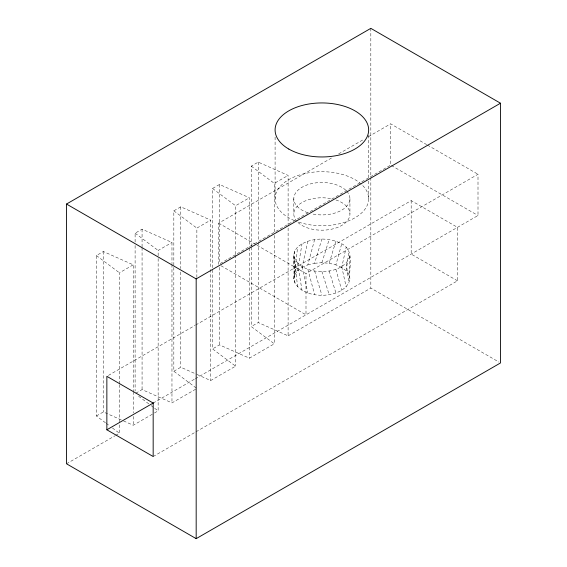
<?xml version="1.0" encoding="UTF-8"?>
<svg xmlns="http://www.w3.org/2000/svg" width="567" height="567" viewBox="0 0 567 567"><rect width="100%" height="100%" fill="white"/><g stroke="black" fill="none" stroke-linecap="round" stroke-linejoin="round"><path stroke-width="0.43" stroke-dasharray="2.83 2.13" d="M294.762 251.039L293.805 278.914C298.1 300.708 345.679 300.751 349.938 278.914C348.535 267.39 355.006 250.43 341.717 243.775C335.621 240.507 328.747 239.182 321.872 239.033C313.232 239.246 304.146 241.181 297.562 247.134C289.709 255.703 295.74 268.694 293.805 278.914L294.762 274.726L297.562 247.134M349.938 278.914L348.981 274.726L349.938 255.235C345.679 277.072 298.1 277.029 293.805 255.235L294.762 283.11M348.981 274.726L346.182 270.813L348.981 251.039M294.762 274.726L297.562 270.813L302.027 243.775M346.182 270.813L341.717 267.461L346.182 247.134M297.562 270.813L302.027 267.461L307.838 241.202M302.027 267.461L307.838 264.881L314.607 239.579M341.717 267.461L335.905 264.881L341.717 243.775M307.838 264.881L314.607 263.265L321.872 239.033M314.607 263.265L321.872 262.712L329.136 263.265L335.905 241.202M321.872 262.712L329.136 239.579M105.469 422.769L96.39 415.972L96.39 255.547L103.357 251.528L133.245 264.824L133.245 390.876M135.109 242.01L135.109 233.193L142.069 229.174L171.964 242.478L171.964 263.627M196.168 387.998L173.828 371.265L173.828 210.839L180.788 206.82L210.683 220.124L210.683 268.602M196.947 374.433L210.683 380.549L235.581 366.169L212.547 348.911L212.547 188.485L219.507 184.466L249.395 197.77L249.395 247.127M251.266 246.347L251.266 166.131L258.226 162.112L288.114 175.416L288.114 335.841L258.226 322.538L251.266 326.557L274.3 343.815L249.395 358.195L219.507 344.892L212.547 348.911M119.431 383.866L119.431 272.805L133.245 264.824M158.143 255.738L158.143 250.451L171.964 242.478M196.862 277.461L196.862 228.097L210.683 220.124M235.581 254.222L235.581 205.743L249.395 197.77M274.3 231.875L274.3 183.389L288.114 175.416M218.664 264.399L218.664 223.15L332.574 157.385M338.69 153.855L363.922 139.291M368.507 136.64L390.677 123.84L426.682 144.628M220.194 263.52L227.842 259.105M228.607 258.665L390.677 165.096L390.677 123.84M108.389 375.432L195.013 325.423M195.778 324.976L411.181 200.619L457.498 227.353L457.498 280.828L195.332 432.189M256.964 245.263L305.996 273.57L478.002 174.26L478.002 215.51L195.332 378.713M96.39 415.972L103.357 411.954L122.741 420.579M135.804 393.214L142.069 389.6L171.964 402.896L196.111 388.955M173.828 371.265L180.788 367.246L196.139 374.078M153.168 403.052L195.013 378.898M66.502 463.785L114.825 435.888M115.59 435.442L119.431 433.231L119.431 423.535M123.549 420.941L133.245 425.25L153.692 413.449M154.437 413.017L158.143 410.877L158.143 256.624M288.114 335.841L370.825 288.086L498.974 362.065M153.168 456.527L194.566 432.628M329.136 263.265L335.905 264.881M427.447 145.067L478.002 174.26M391.443 165.536L478.002 215.51M457.498 280.828L411.181 254.087L411.181 200.619M218.664 223.15L256.199 244.824M220.967 265.732L305.996 314.82L305.996 273.57M251.266 166.131L274.3 183.389M212.547 188.485L235.581 205.743M173.828 210.839L196.862 228.097M135.109 233.193L158.143 250.451M96.39 255.547L119.431 272.805M138.603 396.234L150.468 405.122M151.169 405.646L153.955 407.737M154.656 408.261L158.143 410.877M106.164 423.294L109.658 425.909M112.45 428L119.431 433.231M321.872 271.437L329.136 294.571M329.136 270.891L335.905 292.948M314.607 270.891L321.872 295.123M335.905 269.268L341.717 290.375M307.838 269.268L314.607 294.571M302.027 266.696L307.838 292.948M341.717 266.696L346.182 287.022M297.562 263.336L302.027 290.375M346.182 263.336L348.981 283.11M294.762 259.431L297.562 287.022M370.825 28.35L370.825 176.769M370.825 177.655L370.825 288.086M368.649 135.237L368.649 177.549M368.649 181.079L368.649 198.705M349.938 198.705L349.938 213.986M293.805 198.705L293.805 213.986M275.094 137.001L275.094 198.705M274.3 235.397L274.3 343.815M258.226 162.112L258.226 241.443M258.226 242.329L258.226 322.538M251.266 247.226L251.266 326.557M249.395 248.013L249.395 358.195M235.581 255.107L235.581 366.169M219.507 184.466L219.507 263.797M219.507 267.326L219.507 344.892M210.683 269.481L210.683 380.549M180.788 206.82L180.788 268.524M180.788 272.047L180.788 367.246M171.964 264.513L171.964 402.896M142.069 229.174L142.069 246.801M142.069 247.687L142.069 389.6M135.109 245.532L135.109 390.975M133.245 391.754L133.245 412.911M133.245 416.44L133.245 425.25M119.431 384.752L119.431 422.649M103.357 251.528L103.357 411.954M335.905 199.945A28.067 16.202 0 0 1 341.717 225.439A28.067 16.202 0 0 1 297.562 222.087M296.98 221.47A28.067 16.202 0 0 1 301.176 203.036A28.067 16.202 0 0 1 332.609 199.01M346.763 191.221A28.067 16.202 0 0 1 342.879 209.45A28.067 16.202 0 0 1 311.992 213.872M307.838 212.738A28.067 16.202 0 0 1 302.027 187.245A28.067 16.202 0 0 1 346.182 190.604M294.216 220.485A46.777 27.01 0 0 1 301.481 174.395A46.777 27.01 0 0 1 368.621 199.683A46.777 27.01 0 0 1 298.483 222.094"/><path stroke-width="0.85" d="M66.502 204.049L370.825 28.35L500.498 103.215L500.498 362.951L196.175 538.65L66.502 463.785L66.502 204.049L196.175 278.914L500.498 103.215M106.858 429.793L153.168 456.527L153.168 403.052L106.858 376.318L106.858 429.793L153.622 402.797M196.175 278.914L196.175 538.65M288.794 149.05A46.777 27.01 0 0 0 367.055 136.945A46.777 27.01 0 0 0 309.766 103.86A46.777 27.01 0 0 0 288.794 149.05"/></g></svg>
